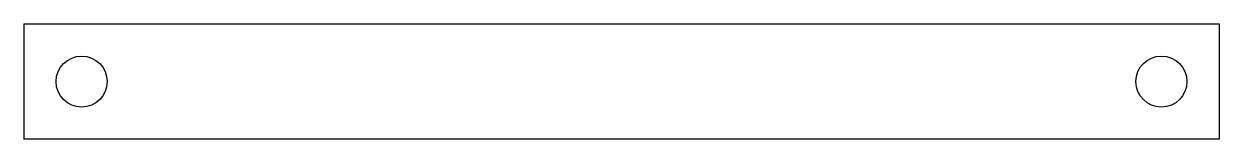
# Model space of a CAD drawing. Header units: centimetres. Extents: x 269.1 to 283.6, y 186.7 to 188.1.
import ezdxf

# ---------------------------------------------------------------- set-up
doc = ezdxf.new("R2010")
doc.units = ezdxf.units.CM
doc.header["$MEASUREMENT"] = 0
doc.layers.add('Right_SIde_Blank_Panel v5_0', color=7, linetype='Continuous')

msp = doc.modelspace()

# ---------------------------------------------------------------- linework, layer by layer
at = {"layer": 'Right_SIde_Blank_Panel v5_0'}
for p, q in [((269.111, 188.142), (269.111, 186.742)), ((269.111, 188.142), (283.611, 188.142)), ((283.611, 188.142), (283.611, 186.742)), ((283.611, 186.742), (269.111, 186.742))]:
    msp.add_line(p, q, dxfattribs=at)
for centre in [(269.811, 187.442), (282.911, 187.442)]:
    msp.add_circle(centre, 0.31, dxfattribs=at)

doc.saveas('drawing.dxf')
